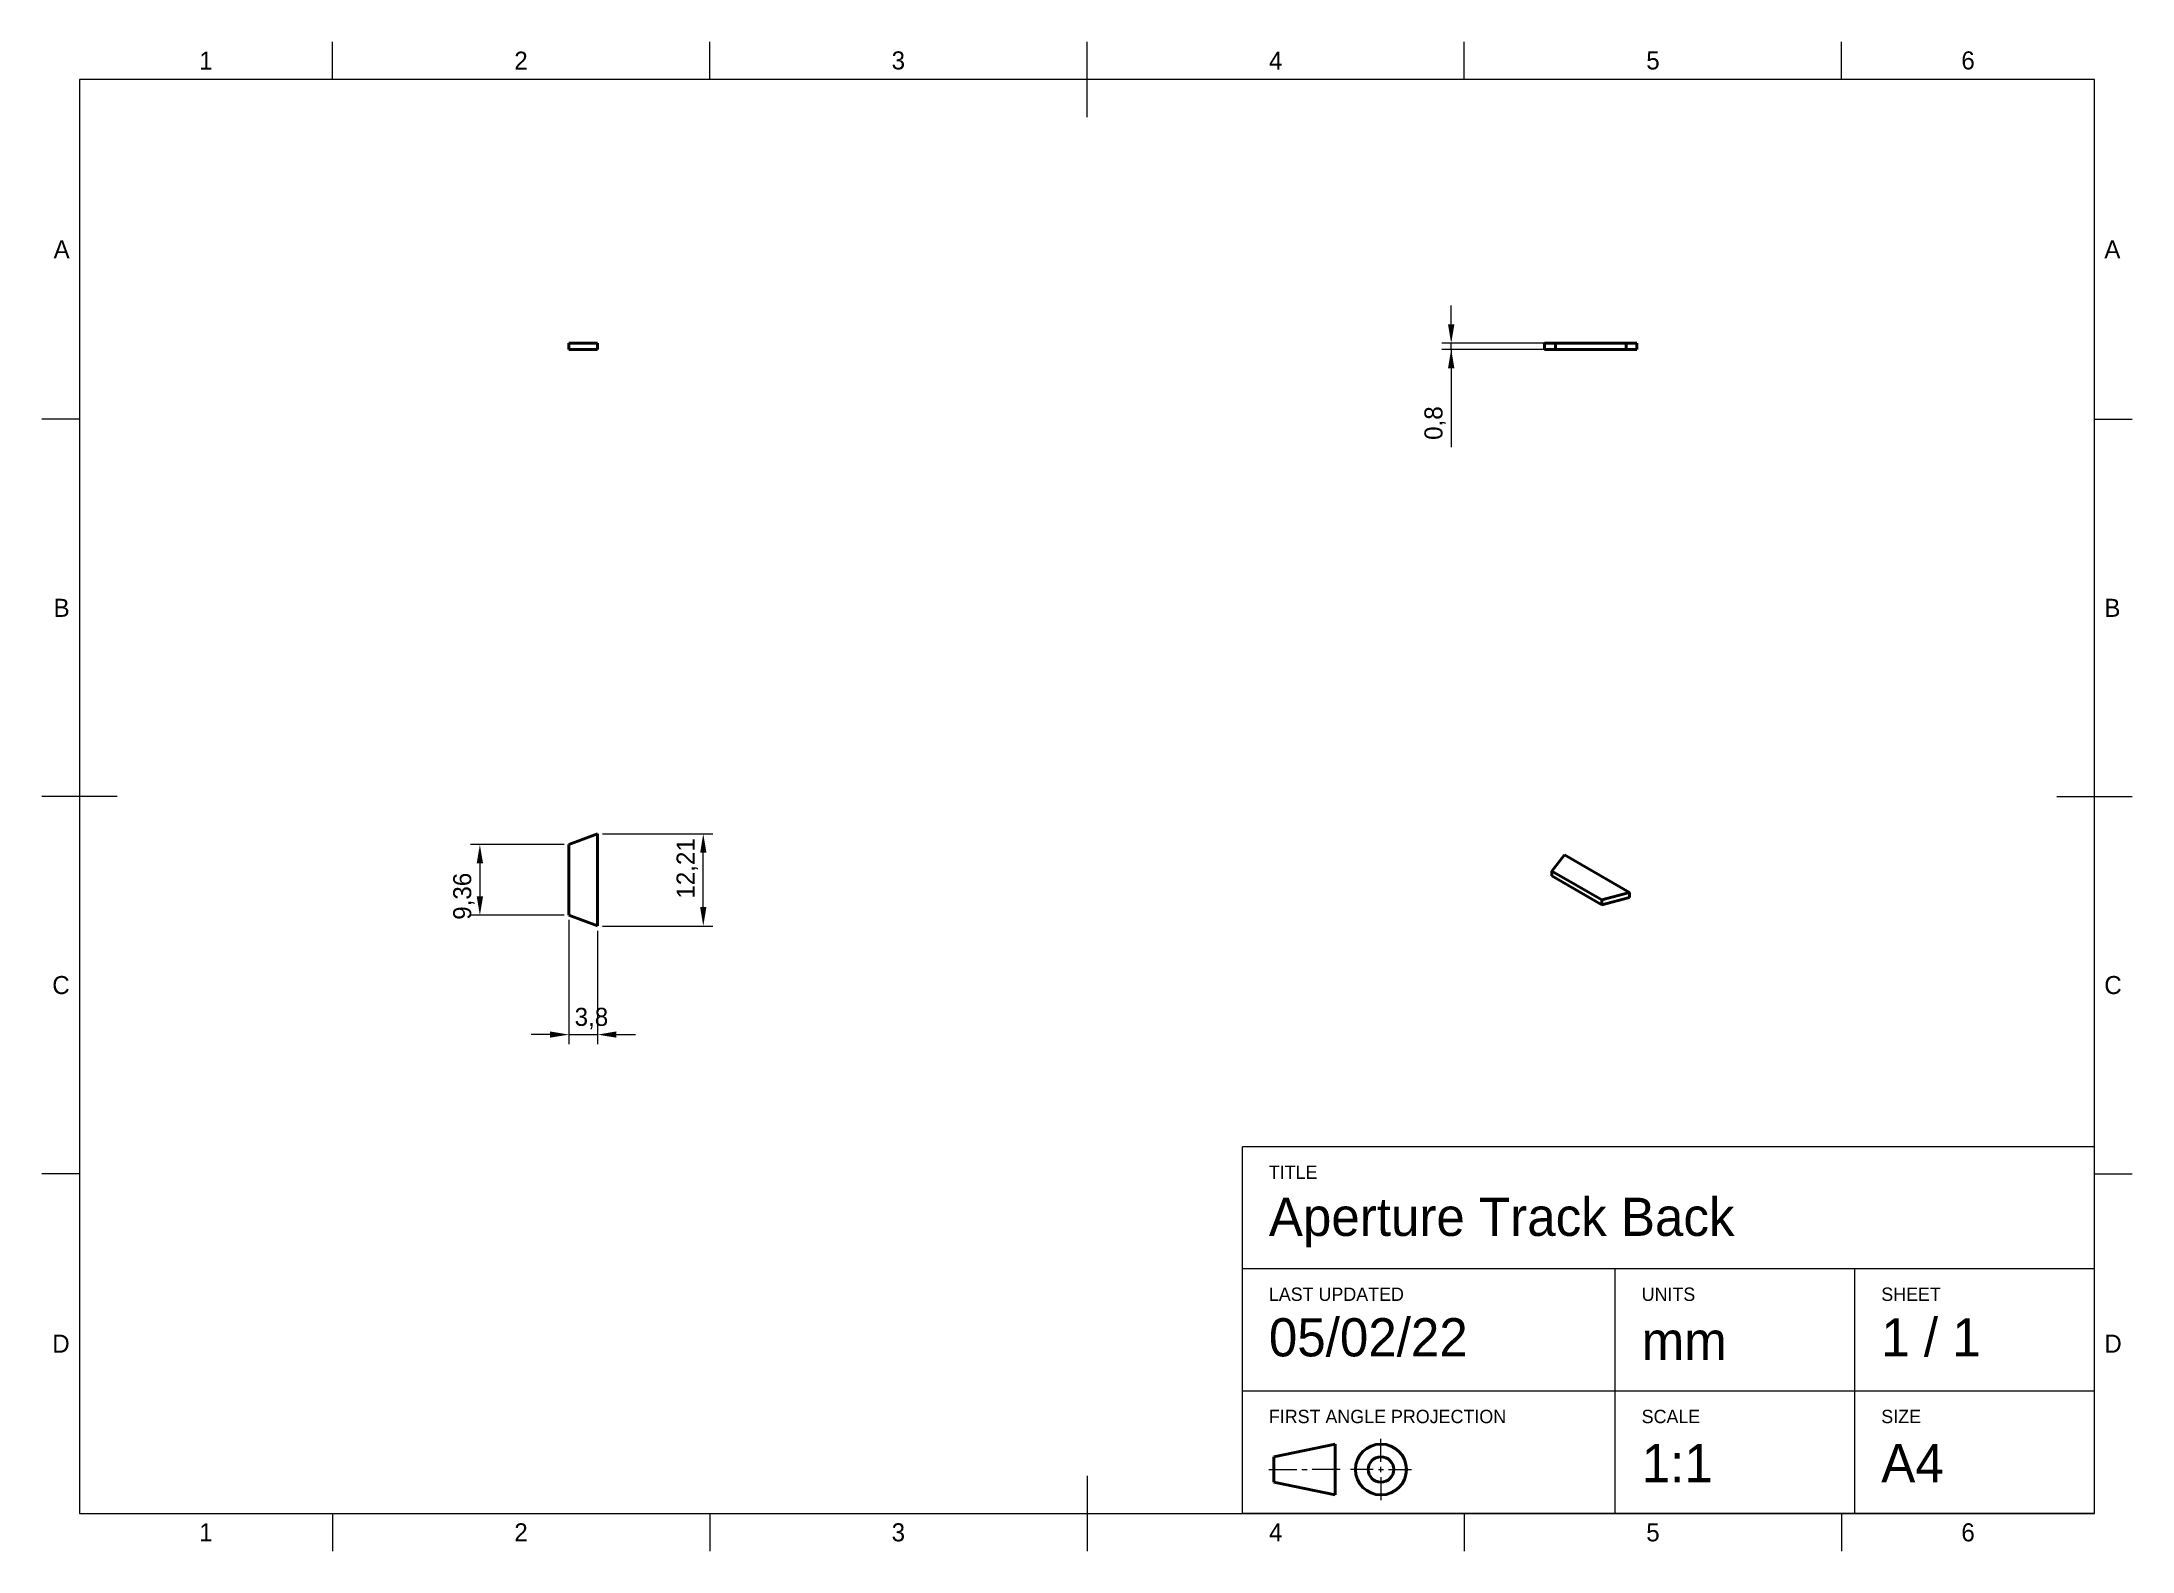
# Model space of a CAD drawing. Header units: millimetres. Extents: x 15 to 292, y 5 to 205.
import ezdxf

# ---------------------------------------------------------------- set-up
doc = ezdxf.new("R2010")
doc.units = ezdxf.units.MM
for name, color, linetype in [('Annotations', 7, 'Continuous'), ('Border', 7, 'Continuous'), ('Geometries', 7, 'Continuous')]:
    doc.layers.add(name, color=color, linetype=linetype)
doc.styles.add('Shapr0', font='txt', dxfattribs={"height": 2.3925})
doc.styles.add('Shapr1', font='txt', dxfattribs={"height": 2.3925})
doc.styles.add('Shapr3', font='txt', dxfattribs={"height": 2.3925})
doc.styles.add('Shapr4', font='txt', dxfattribs={"height": 2.3925})
doc.dimstyles.new('ISO-25', dxfattribs={"dimtxt": 2.5, "dimasz": 2.5, "dimexe": 1.25, "dimexo": 0.625, "dimtad": 1, "dimtxsty": 'Standard', "dimcen": 2.5, "dimadec": 0, "dimazin": 0, "dimtfac": 1, "dimtmove": 0, "dimatfit": 3, "dimfxl": 1, "dimarcsym": 0})

# ---------------------------------------------------------------- blocks, each defined once
blk = doc.blocks.new('*D2')
at = {"layer": 'Annotations', "color": 0, "linetype": 'Continuous', "lineweight": 15}
for p, q in [((84.22, 98.63), (71.8, 98.63)), ((73.05, 96.13), (73.05, 91.77)), ((84.22, 89.27), (71.8, 89.27))]:
    blk.add_line(p, q, dxfattribs=at)
at = {"layer": 'Annotations', "color": 0}
for points in [[(73.47, 96.13), (72.63, 96.13), (73.05, 98.63)], [(72.63, 91.77), (73.47, 91.77), (73.05, 89.27)]]:
    blk.add_solid(points, dxfattribs=at)
at = {"layer": 'Defpoints', "color": 0}
for p in [(84.85, 98.63), (73.05, 89.27), (84.85, 89.27)]:
    blk.add_point(p, dxfattribs=at)
at = {"layer": 'Annotations', "color": 0, "lineweight": 15, "insert": (70.93, 91.78), "char_height": 2.393, "attachment_point": 5, "rotation": 90, "style": 'Shapr4'}
blk.add_mtext('\\A1;9,36', dxfattribs=at)
blk = doc.blocks.new('*D3')
at = {"layer": 'Annotations', "color": 0, "linetype": 'Continuous', "lineweight": 15}
for p, q in [((89.28, 100.06), (103.9, 100.06)), ((102.65, 90.34), (102.65, 97.56)), ((89.28, 87.84), (103.9, 87.84))]:
    blk.add_line(p, q, dxfattribs=at)
at = {"layer": 'Annotations', "color": 0}
for points in [[(103.07, 97.56), (102.24, 97.56), (102.65, 100.06)], [(102.24, 90.34), (103.07, 90.34), (102.65, 87.84)]]:
    blk.add_solid(points, dxfattribs=at)
at = {"layer": 'Defpoints', "color": 0}
for p in [(88.65, 100.06), (102.65, 100.06), (88.65, 87.84)]:
    blk.add_point(p, dxfattribs=at)
at = {"layer": 'Annotations', "color": 0, "lineweight": 15, "insert": (100.53, 95.47), "char_height": 2.393, "attachment_point": 5, "rotation": 90, "style": 'Shapr4'}
blk.add_mtext('\\A1;12,21', dxfattribs=at)
blk = doc.blocks.new('*D4')
at = {"layer": 'Annotations', "color": 0, "linetype": 'Continuous', "lineweight": 15}
for p, q in [((84.85, 88.64), (84.85, 72.2)), ((88.65, 87.22), (88.65, 72.2)), ((82.35, 73.45), (79.85, 73.45)), ((84.85, 73.45), (88.65, 73.45)), ((91.15, 73.45), (93.65, 73.45))]:
    blk.add_line(p, q, dxfattribs=at)
at = {"layer": 'Annotations', "color": 0}
for points in [[(82.35, 73.04), (82.35, 73.87), (84.85, 73.45)], [(91.15, 73.87), (91.15, 73.04), (88.65, 73.45)]]:
    blk.add_solid(points, dxfattribs=at)
at = {"layer": 'Defpoints', "color": 0}
for p in [(84.85, 89.27), (88.65, 87.84), (88.65, 73.45)]:
    blk.add_point(p, dxfattribs=at)
at = {"layer": 'Annotations', "color": 0, "lineweight": 15, "insert": (87.83, 75.58), "char_height": 2.393, "attachment_point": 5, "style": 'Shapr4'}
blk.add_mtext('\\A1;3,8', dxfattribs=at)
blk = doc.blocks.new('*D5')
at = {"layer": 'Annotations', "color": 0, "linetype": 'Continuous', "lineweight": 15}
for p, q in [((201.76, 167.55), (201.76, 170.05)), ((214.94, 165.05), (200.51, 165.05)), ((214.94, 164.25), (200.51, 164.25)), ((201.76, 164.25), (201.76, 165.05)), ((201.76, 164.25), (201.76, 151.28)), ((201.76, 161.75), (201.76, 159.25))]:
    blk.add_line(p, q, dxfattribs=at)
at = {"layer": 'Annotations', "color": 0}
for points in [[(201.34, 167.55), (202.18, 167.55), (201.76, 165.05)], [(202.18, 161.75), (201.34, 161.75), (201.76, 164.25)]]:
    blk.add_solid(points, dxfattribs=at)
at = {"layer": 'Defpoints', "color": 0}
for p in [(201.76, 165.05), (215.57, 165.05), (215.57, 164.25)]:
    blk.add_point(p, dxfattribs=at)
at = {"layer": 'Annotations', "color": 0, "lineweight": 15, "insert": (199.63, 154.48), "char_height": 2.393, "attachment_point": 5, "rotation": 90, "style": 'Shapr3'}
blk.add_mtext('\\A1;0,8', dxfattribs=at)
blk = doc.blocks.new('*U6')
at = {"layer": 'Border', "linetype": 'Continuous', "lineweight": 15}
for p, q in [((287, 58.6), (174.1, 58.6)), ((174.1, 10), (174.1, 58.6)), ((287, 10), (287, 58.6)), ((287, 42.4), (174.1, 42.4)), ((223.5, 10), (223.5, 42.4)), ((255.25, 10), (255.25, 42.4)), ((287, 26.2), (174.1, 26.2)), ((192.450088, 16.837486), (192.450088, 19.875004)), ((177.6, 15.82498), (181.312522, 15.82498)), ((181.987526, 15.82498), (182.66253, 15.82498)), ((187.050056, 15.82498), (183.337534, 15.82498)), ((191.437582, 15.82498), (188.400064, 15.82498)), ((192.112586, 15.82498), (192.78759, 15.82498)), ((192.450088, 15.487478), (192.450088, 16.162482)), ((192.450088, 14.812474), (192.450088, 11.774956)), ((193.462594, 15.82498), (196.500112, 15.82498)), ((287, 10), (174.1, 10))]:
    blk.add_line(p, q, dxfattribs=at)
at = {"layer": 'Border', "linetype": 'Continuous', "lineweight": 40}
for p, q in [((178.275004, 17.51249), (186.375052, 19.2)), ((178.275004, 17.51249), (178.275004, 14.13747)), ((186.375052, 19.2), (186.375052, 12.44996)), ((178.275004, 14.13747), (186.375052, 12.44996))]:
    blk.add_line(p, q, dxfattribs=at)
for radius in [3.37502, 1.68751]:
    blk.add_circle((192.450088, 15.82498), radius, dxfattribs=at)

msp = doc.modelspace()

# ---------------------------------------------------------------- linework, layer by layer
at = {"layer": 'Border', "linetype": 'Continuous', "lineweight": 15}
for p, q in [((53.5, 200), (53.5, 205)), ((103.5, 200), (103.5, 205)), ((153.5, 195), (153.5, 205)), ((203.5, 200), (203.5, 205)), ((253.5, 200), (253.5, 205)), ((287, 200), (20, 200)), ((20, 200), (20, 10)), ((287, 10), (287, 200)), ((20, 155), (15, 155)), ((287, 155), (292, 155)), ((25, 105), (15, 105)), ((282, 105), (292, 105)), ((20, 55), (15, 55)), ((287, 55), (292, 55)), ((153.5, 15), (153.5, 5)), ((20, 10), (287, 10)), ((53.5, 10), (53.5, 5)), ((103.5, 10), (103.5, 5)), ((203.5, 10), (203.5, 5)), ((253.5, 10), (253.5, 5))]:
    msp.add_line(p, q, dxfattribs=at)
at = {"layer": 'Geometries', "linetype": 'Continuous', "lineweight": 40}
for p, q in [((84.85, 165.05), (88.65, 165.05)), ((84.85, 165.05), (84.85, 164.25)), ((84.85, 164.25), (88.65, 164.25)), ((88.65, 165.05), (88.65, 164.25)), ((215.568, 165.05), (214.144, 165.05)), ((214.144, 165.05), (214.144, 164.25)), ((215.568, 164.25), (214.144, 164.25)), ((215.568, 165.05), (224.93, 165.05)), ((215.568, 165.05), (215.568, 164.25)), ((215.568, 164.25), (224.93, 164.25)), ((224.93, 165.05), (226.356, 165.05)), ((224.93, 165.05), (224.93, 164.25)), ((224.93, 164.25), (226.356, 164.25)), ((226.356, 165.05), (226.356, 164.25)), ((84.85, 98.632), (88.65, 100.056)), ((88.65, 87.844), (88.65, 100.056)), ((84.85, 98.632), (84.85, 89.27)), ((215.092, 95.121), (216.772, 97.254)), ((225.408, 92.268), (216.772, 97.254)), ((215.092, 95.121), (221.712, 91.299)), ((215.092, 95.121), (215.092, 94.468)), ((215.092, 94.468), (221.712, 90.646)), ((221.712, 91.299), (225.408, 92.268)), ((221.712, 90.646), (225.408, 91.615)), ((225.408, 92.268), (225.408, 91.615)), ((84.85, 89.27), (88.65, 87.844)), ((221.712, 91.299), (221.712, 90.646))]:
    msp.add_line(p, q, dxfattribs=at)

# ---------------------------------------------------------------- block references
msp.add_blockref('*U6', (0, 0))

# ---------------------------------------------------------------- texts
at = {"layer": 'Border', "linetype": 'Continuous', "lineweight": 15, "char_height": 2.393, "width": 2.3925, "style": 'Shapr0'}
for s, insert, attachment_point in [('1', (36.75, 201.304), 8), ('2', (78.5, 201.304), 8), ('3', (128.5, 201.304), 8), ('4', (178.5, 201.304), 8), ('5', (228.5, 201.304), 8), ('6', (270.25, 201.304), 8), ('A', (18.696, 177.5), 6), ('A', (288.304, 177.5), 4), ('B', (18.696, 130), 6), ('B', (288.304, 130), 4), ('C', (18.696, 80), 6), ('C', (288.304, 80), 4), ('D', (18.696, 32.5), 6), ('D', (288.304, 32.5), 4), ('1', (36.75, 8.696), 2), ('2', (78.5, 8.696), 2), ('3', (128.5, 8.696), 2), ('4', (178.5, 8.696), 2), ('5', (228.5, 8.696), 2), ('6', (270.25, 8.696), 2)]:
    msp.add_mtext(s, dxfattribs=dict(at, insert=insert, attachment_point=attachment_point))
at = {"layer": 'Border', "linetype": 'Continuous', "lineweight": 15, "attachment_point": 1, "style": 'Shapr1'}
for s, insert, char_height in [('TITLE', (177.6, 56.1), 1.7705), ('Aperture Track Back', (177.6, 51.837), 5.06253), ('LAST UPDATED', (177.6, 39.935), 1.77045), ('UNITS', (227, 39.935), 1.7705), ('SHEET', (258.75, 39.935), 1.7705), ('05/02/22', (177.6, 35.874), 5.0625), ('1 / 1', (258.75, 35.874), 5.0625), ('mm', (227, 35.4), 5.0625), ('FIRST ANGLE PROJECTION', (177.6, 23.735), 1.77045), ('SCALE', (227, 23.735), 1.7705), ('SIZE', (258.75, 23.735), 1.7705), ('1:1', (227, 19.2), 5.0625), ('A4', (258.75, 19.2), 5.0625)]:
    msp.add_mtext(s, dxfattribs=dict(at, insert=insert, char_height=char_height))

# ---------------------------------------------------------------- dimensions: what is measured, and where the dimension line sits
at = {"layer": 'Annotations', "linetype": 'Continuous', "lineweight": 15}
for base, p1, p2, override, picture, middle in [((201.758, 165.05), (215.568, 164.25), (215.568, 165.05), {"dimscale": 1, "dimgap": 0.7, "dimdec": 2, "dimlfac": 1, "dimrnd": 0.01, "dimzin": 8, "dimdsep": 44, "dimtxsty": 'Shapr3', "dimse1": 0, "dimse2": 0, "dimadec": 2, "dimtol": 0, "dimlim": 0, "dimtp": 0, "dimtm": 0, "dimtfac": 0.6, "dimtdec": 8, "dimfrac": 2, "dimtolj": 1, "dimlwd": 15, "dimlwe": 15}, '*D5', (201.758, 154.485)), ((102.653, 100.056), (88.65, 87.844), (88.65, 100.056), {"dimscale": 1, "dimgap": 0.7, "dimdec": 2, "dimlfac": 1, "dimrnd": 0.01, "dimzin": 8, "dimdsep": 44, "dimtxsty": 'Shapr4', "dimse1": 0, "dimse2": 0, "dimadec": 2, "dimtol": 0, "dimlim": 0, "dimtp": 0, "dimtm": 0, "dimtfac": 0.6, "dimtdec": 8, "dimfrac": 2, "dimtolj": 1, "dimlwd": 15, "dimlwe": 15}, '*D3', (102.653, 95.475)), ((73.05, 89.27), (84.85, 98.632), (84.85, 89.27), {"dimscale": 1, "dimgap": 0.7, "dimdec": 2, "dimlfac": 1, "dimrnd": 0.01, "dimzin": 8, "dimdsep": 44, "dimtxsty": 'Shapr4', "dimse1": 0, "dimse2": 0, "dimadec": 2, "dimtol": 0, "dimlim": 0, "dimtp": 0, "dimtm": 0, "dimtfac": 0.6, "dimtdec": 8, "dimfrac": 2, "dimtolj": 1, "dimlwd": 15, "dimlwe": 15}, '*D2', (73.05, 91.782))]:
    dim = msp.add_linear_dim(base=base, p1=p1, p2=p2, angle=90, dimstyle='ISO-25', override=override, dxfattribs=at)
    dim.commit()
    dim.dimension.update_dxf_attribs({"geometry": picture, "text_midpoint": middle, "dimtype": 160})
dim = msp.add_linear_dim(base=(88.65, 73.452), p1=(84.85, 89.27), p2=(88.65, 87.844), dimstyle='ISO-25', override={"dimscale": 1, "dimgap": 0.7, "dimdec": 2, "dimlfac": 1, "dimrnd": 0.01, "dimzin": 8, "dimdsep": 44, "dimtxsty": 'Shapr4', "dimse1": 0, "dimse2": 0, "dimadec": 2, "dimtol": 0, "dimlim": 0, "dimtp": 0, "dimtm": 0, "dimtfac": 0.6, "dimtdec": 8, "dimfrac": 2, "dimtolj": 1, "dimlwd": 15, "dimlwe": 15}, dxfattribs=at)
dim.commit()
dim.dimension.update_dxf_attribs({"geometry": '*D4', "text_midpoint": (87.834, 73.452), "dimtype": 160})

doc.saveas('drawing.dxf')
